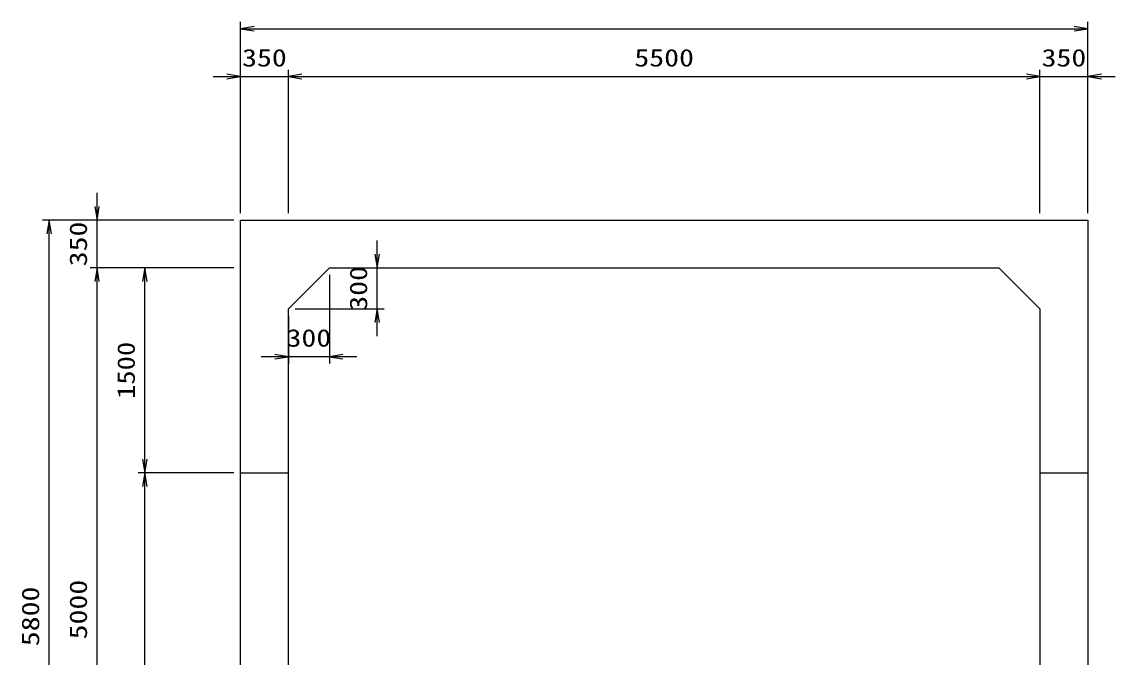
# Model space of a CAD drawing. Units: millimetres at full size. Extents: x 0 to 42050, y 0 to 29700.
# Drawn here: x 16325 to 24325, y 16502 to 21150 of the extents above; entities that cross this region are included whole.
import ezdxf
from ezdxf.enums import TextEntityAlignment as Align

# ---------------------------------------------------------------- set-up
doc = ezdxf.new("R2010")
doc.units = ezdxf.units.MM
doc.layers.add('D-STR-DIM', color=7, linetype='Continuous', lineweight=25)
doc.layers.add('D-STR-STRn', color=1, linetype='Continuous', lineweight=25)
doc.styles.add('ＭＳ ゴシック', font='')
doc.styles.get('ＭＳ ゴシック').set_extended_font_data('MS Gothic')

# ---------------------------------------------------------------- blocks, each defined once
blk = doc.blocks.new('open_arrow')
at = {"color": 0, "linetype": 'Continuous', "lineweight": -2}
blk.add_lwpolyline([(7.5, 1.25), (0, 0), (7.5, -1.25)], dxfattribs=at)

msp = doc.modelspace()

# ---------------------------------------------------------------- linework, layer by layer
at = {"layer": 'D-STR-DIM'}
for p, q in [((17925, 19750), (17925, 21150)), ((24125, 19750), (24125, 21150)), ((17925, 21100), (24125, 21100)), ((17725, 20750), (18475, 20750)), ((17925, 19750), (17925, 20800)), ((18275, 19750), (18275, 20800)), ((18275, 19750), (18275, 20800)), ((18275, 20750), (23775, 20750)), ((23575, 20750), (24325, 20750)), ((23775, 19750), (23775, 20800)), ((23775, 19750), (23775, 20800)), ((24125, 19750), (24125, 20800)), ((16875, 19150), (16875, 19900)), ((17875, 19700), (16475, 19700)), ((16525, 13900), (16525, 19700)), ((17875, 19700), (16825, 19700)), ((18925, 18850), (18925, 19550)), ((17875, 19350), (16825, 19350)), ((17875, 19350), (16825, 19350)), ((16875, 14350), (16875, 19350)), ((17875, 19350), (17175, 19350)), ((17225, 17850), (17225, 19350)), ((18575, 19300), (18575, 18650)), ((18625, 19350), (18975, 19350)), ((18325, 19050), (18975, 19050)), ((18275, 19000), (18275, 18650)), ((18775, 18700), (18075, 18700)), ((17875, 17850), (17175, 17850)), ((17875, 17850), (17175, 17850)), ((17225, 14350), (17225, 17850))]:
    msp.add_line(p, q, dxfattribs=at)
at = {"layer": 'D-STR-STRn'}
for p, q in [((17925, 19700), (24125, 19700)), ((17925, 13900), (17925, 19700)), ((24125, 19700), (24125, 13900)), ((18275, 19050), (18575, 19350)), ((18575, 19350), (23475, 19350)), ((23475, 19350), (23775, 19050)), ((18275, 14650), (18275, 19050)), ((23775, 19050), (23775, 14650)), ((17925, 17850), (18275, 17850)), ((23775, 17850), (24125, 17850))]:
    msp.add_line(p, q, dxfattribs=at)

# ---------------------------------------------------------------- block references
at = {"layer": 'D-STR-DIM', "xscale": 13.3, "yscale": 13.3}
for p in [(17925, 21100), (18275, 20750), (18275, 20750), (24125, 20750), (18575, 18700)]:
    msp.add_blockref('open_arrow', p, dxfattribs=at)
for p, rotation in [((24125, 21100), 180), ((17925, 20750), 180), ((23775, 20750), 180), ((23775, 20750), 180), ((16875, 19700), 90), ((16525, 19700), 270), ((18925, 19350), 90), ((16875, 19350), 270), ((16875, 19350), 270), ((17225, 19350), 270), ((18925, 19050), 270), ((18275, 18700), 180), ((17225, 17850), 90), ((17225, 17850), 270)]:
    msp.add_blockref('open_arrow', p, dxfattribs=dict(at, rotation=rotation))

# ---------------------------------------------------------------- texts
at = {"layer": 'D-STR-DIM', "style": 'ＭＳ ゴシック', "width": 1.25}
for s, p in [('350', (18100, 20887.5)), ('5500', (21025, 20887.5)), ('350', (23950, 20887.5)), ('300', (18425, 18837.5))]:
    msp.add_text(s, height=128.3, dxfattribs=at).set_placement(p, align=Align.MIDDLE_CENTER)
at = {"layer": 'D-STR-DIM', "style": 'ＭＳ ゴシック'}
for s, width, p in [('350', 1.25, (16737.5, 19525)), ('300', 1.25, (18787.5, 19200)), ('1500', 1.2, (17087.5, 18600)), ('5000', 1.25, (16737.5, 16850)), ('5800', 1.25, (16387.5, 16800))]:
    msp.add_text(s, height=128.3, rotation=90, dxfattribs=dict(at, width=width)).set_placement(p, align=Align.MIDDLE_CENTER)

doc.saveas('drawing.dxf')
